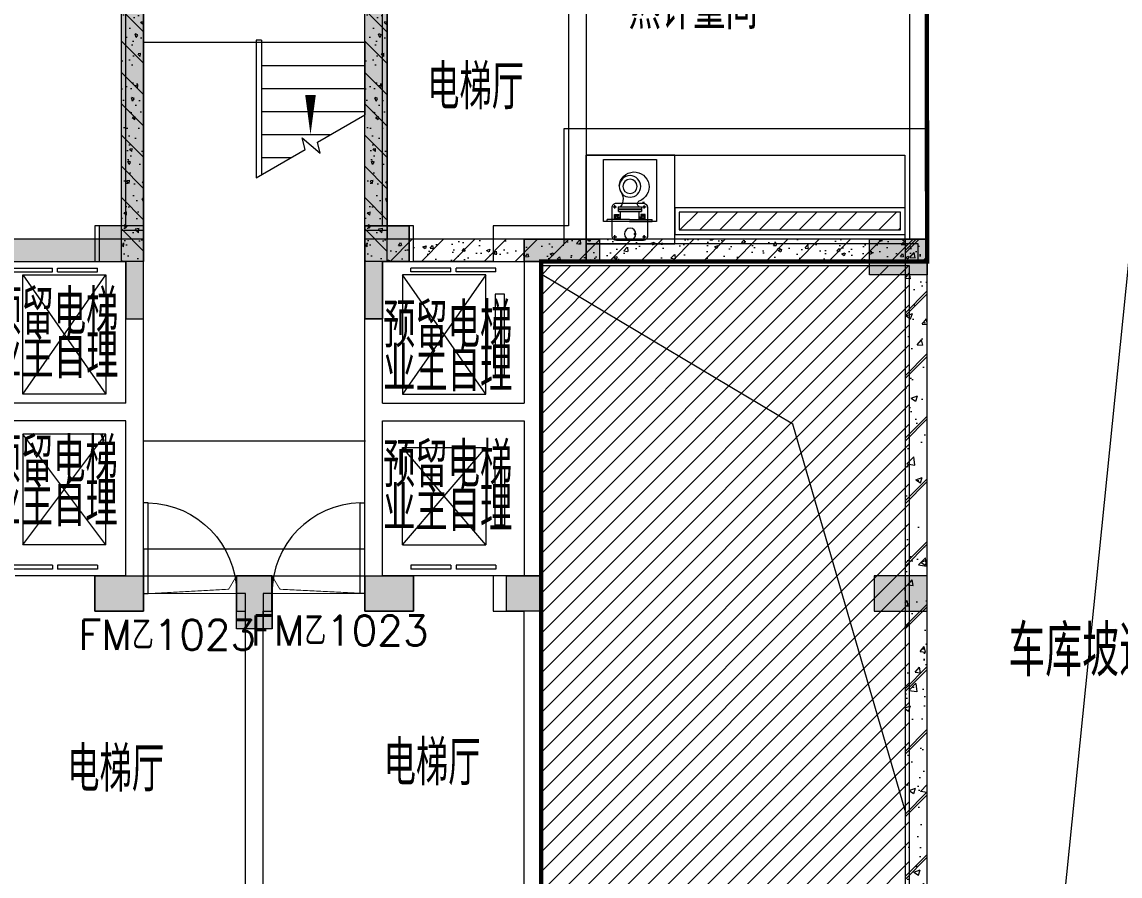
# Model space of a CAD drawing. Extents: x -264757 to 86229, y 4049843 to 4347093.
# Drawn here: x -35163 to -22761, y 4250017 to 4259662 of the extents above; entities that cross this region are included whole.
import ezdxf
from ezdxf.xclip import XClip

# ---------------------------------------------------------------- set-up
doc = ezdxf.new("R2010")
doc.units = 0
doc.header["$LTSCALE"] = 1000
doc.header["$MEASUREMENT"] = 0
doc.header["$XCLIPFRAME"] = 0
doc.linetypes.add('DASH', pattern=[0.35, 0.25, -0.1])
doc.layers.add('AX-01DK-PB01$0$A-2-Lead(Arrow)', color=8, linetype='Continuous')
doc.layers.add('AX-01DK-PB01$0$AX-001DK-01-PB01-02$0$A-3-WinF(Text)', color=8, linetype='Continuous', plot=False)
doc.layers.add('无关图层', color=8, linetype='Continuous', lineweight=0)
doc.layers.add('车位归属楼栋范围线', color=7, linetype='Continuous', true_color=0x19e6c7)
doc.styles.add('AX-01DK-PB01$0$AX-001DK-01-PB01-02$0$_TCH_WINDOW', font='SIMPLEX', dxfattribs={"bigfont": 'GBCBIG'})
doc.styles.add('AX-01DK-PB01$0$Standard', font='gbenor.shx', dxfattribs={"bigfont": 'gbcbig.shx'})
doc.styles.add('AX-01DK-PB01$1$AX-001DK-01-PB01-02$0$Standard', font='gbenor.shx', dxfattribs={"bigfont": 'gbcbig.shx'})

# ---------------------------------------------------------------- blocks, each defined once
blk = doc.blocks.new('SX-613-PB02-WNC')
at = {"layer": '无关图层'}
h = blk.add_hatch(color=256, dxfattribs=at)
h.dxf.hatch_style = 1
h.paths.add_polyline_path([(36100, 16220), (36350, 16220), (36350, 12650), (36100, 12650)])
h = blk.add_hatch(color=256, dxfattribs=at)
h.dxf.hatch_style = 1
h.paths.add_polyline_path([(38850, 16220), (39100, 16220), (39100, 12650), (38850, 12650)])
h = blk.add_hatch(color=256, dxfattribs=at)
h.dxf.hatch_style = 1
h.paths.add_polyline_path([(35850, 12700), (35850, 12300), (36150, 12300), (36150, 11650), (36350, 11650), (36350, 12700)])
for points in [[(36150, 12300), (36150, 11650), (36350, 11650), (36350, 12700), (35850, 12700), (35850, 12300)], [(39050, 12300), (39050, 11650), (38850, 11650), (38850, 12700), (39350, 12700), (39350, 12300)], [(41500, 12550), (41500, 12300), (40650, 12300), (40650, 12550)], [(44550, 12150), (44550, 12550), (45200, 12550), (45200, 12150)], [(36350, 8350), (35800, 8350), (35800, 8750), (36350, 8750)], [(37400, 8150), (37400, 8750), (37800, 8750), (37800, 8150)], [(39400, 8350), (38850, 8350), (38850, 8750), (39400, 8750)], [(40850, 8350), (40450, 8350), (40450, 8750), (40850, 8750)], [(44600, 8350), (45200, 8350), (45200, 8750), (44600, 8750)]]:
    blk.add_hatch(color=256, dxfattribs=at).paths.add_polyline_path(points)
h = blk.add_hatch(color=256, dxfattribs=at)
h.dxf.hatch_style = 1
h.paths.add_polyline_path([(39350, 12300), (39350, 12700), (38850, 12700), (38850, 11650), (39050, 11650), (39050, 12300)])
h = blk.add_hatch(color=256, dxfattribs=at)
h.dxf.hatch_style = 1
h.paths.add_polyline_path([(41500, 12550), (41500, 12300), (40650, 12300), (40650, 12550)])
h = blk.add_hatch(dxfattribs=at)
h.set_pattern_fill('ARMORED', color=256, scale=100)
h.set_pattern_definition([(50, (0, 0), (717.26, -62.752), [75, -825]), (355, (0, 0), (-138.751, 752.192), [60, -660]), (100.4514, (59.8, -5.2), (578.509, 689.44), [63.74, -701.142]), (46.1842, (0, 200), (1067.241, -165.519), [112.5, -1237.5]), (96.6356, (88.9, 186.2), (934.663, 974.118), [95.61, -1051.713]), (351.1842, (0, 200), (934.662, 974.119), [90, -990]), (21, (100, 150), (596.907, -402.619), [75, -825]), (326, (100, 150), (243.315, 725.15), [60, -660]), (71.4514, (149.74, 116.45), (840.223, 322.53), [63.74, -701.142]), (37.5, (0, 0), (12.1599, 332.8939), [0, -652, 0, -670, 0, -662.5]), (7.5, (0, 0), (263.0695, 394.4117), [0, -382, 0, -637, 0, -252.5]), (327.5, (-223, 0), (533.8224, -22.5549), [0, -250, 0, -780, 0, -1035]), (317.5, (-323, 0), (583.186, 100.105), [0, -325, 0, -518, 0, -735]), (45, (0, 0), (-353.5534, 353.5534), [])])
h.paths.add_polyline_path([(45200, 12550), (44950, 12550), (44950, 4250), (45200, 4250)])
h = blk.add_hatch(color=256, dxfattribs=at)
h.dxf.hatch_style = 1
h.paths.add_polyline_path([(37700, 8550), (37700, 8150), (37500, 8150), (37500, 8550), (37400, 8550), (37400, 8750), (36350, 8750), (36350, 8750), (38850, 8750), (38850, 8750), (37800, 8750), (37800, 8550)])
for points in [[(36350, 12550), (36100, 12550), (36100, 16270), (36350, 16270)], [(36100, 16270), (36350, 16270), (36350, 12650), (36100, 12650)], [(39100, 12550), (38850, 12550), (38850, 16270), (39100, 16270)], [(38850, 16270), (39100, 16270), (39100, 12650), (38850, 12650)], [(35850, 12700), (35850, 12300), (36150, 12300), (36150, 11650), (36350, 11650), (36350, 12700)], [(36150, 12300), (36150, 11650), (36350, 11650), (36350, 12700), (35850, 12700), (35850, 12300)], [(39350, 12300), (39350, 12700), (38850, 12700), (38850, 11650), (39050, 11650), (39050, 12300)], [(39050, 12300), (39050, 11650), (38850, 11650), (38850, 12700), (39350, 12700), (39350, 12300)], [(41500, 12550), (41500, 12300), (40650, 12300), (40650, 12550)], [(44550, 12150), (44550, 12550), (45200, 12550), (45200, 12150)], [(45200, 12550), (44950, 12550), (44950, 4250), (45200, 4250)], [(36350, 8350), (35800, 8350), (35800, 8750), (36350, 8750)], [(37400, 8750), (37400, 8750), (37800, 8750), (37800, 8750), (37800, 8750), (37800, 8550), (37700, 8550), (37700, 8150), (37500, 8150), (37500, 8550), (37400, 8550), (37400, 8750)], [(37400, 8150), (37400, 8750), (37800, 8750), (37800, 8150)], [(39400, 8350), (38850, 8350), (38850, 8750), (39400, 8750)], [(40850, 8350), (40450, 8350), (40450, 8750), (40850, 8750)], [(44600, 8350), (45200, 8350), (45200, 8750), (44600, 8750)]]:
    blk.add_lwpolyline(points, close=True, dxfattribs=at)
at = {"layer": '无关图层', "ltscale": 0.5}
blk.add_lwpolyline([(41500, 12550), (41500, 12300), (40650, 12300), (40650, 12550)], close=True, dxfattribs=at)
at = {"layer": '无关图层', "const_width": 10}
for points in [[(37400, 8750), (37311, 8598), (36349, 8545)], [(37800, 8750), (37889, 8598), (38849, 8550)]]:
    blk.add_lwpolyline(points, dxfattribs=at)
for points in [[(37400, 8750), (36350, 8750), (36350, 8550), (37400, 8550)], [(37800, 8750), (38850, 8750), (38850, 8550), (37800, 8550)]]:
    blk.add_lwpolyline(points, close=True, dxfattribs=at)
blk = doc.blocks.new('SX-613-PB02-DQ')
at = {"layer": '无关图层'}
h = blk.add_hatch(dxfattribs=at)
h.set_pattern_fill('ARMORED', color=256, scale=50, angle=90, style=0)
h.set_pattern_definition([(140, (4142577.15, 75403.6), (31.376067, 358.630091), [37.5, -412.5]), (85, (4142577.15, 75403.6), (-376.096067, -69.375667), [30, -330]), (190.4514, (4142579.77, 75433.5), (-344.71977, 289.25469), [31.870095, -350.571056]), (136.1842, (4142477.15, 75403.6), (82.759507, 533.620524), [56.25, -618.75]), (186.6356, (4142484.05, 75448.1), (-487.058935, 467.33135), [47.805144, -525.8565]), (81.1842, (4142477.15, 75403.6), (-487.0593, 467.33097), [45, -495]), (111, (4142502.15, 75453.6), (201.309445, 298.453526), [37.5, -412.5]), (56, (4142502.15, 75453.6), (-362.575023, 121.657666), [30, -330]), (161.4514, (4142518.93, 75478.5), (-161.265248, 420.111314), [31.870095, -350.571056]), (127.5, (4142577.15, 75403.61), (-166.446927, 6.0799277), [0, -326, 0, -335, 0, -331.25]), (97.5, (4142577.15, 75403.61), (-197.205856, 131.534769), [0, -191, 0, -318.5, 0, -126.25]), (57.5, (4142577.15, 75292.11), (11.277436, 266.911218), [0, -125, 0, -390, 0, -517.5]), (47.5, (4142577.15, 75242.11), (-50.052491, 291.593085), [0, -162.5, 0, -259, 0, -367.5]), (135, (4142577.15, 75403.6), (-176.776695, -176.776695), [])])
h.paths.add_polyline_path([(37199, 13950), (37199, 17870), (37449, 17870), (37449, 13950)])
h = blk.add_hatch(dxfattribs=at)
h.set_pattern_fill('ARMORED', color=256, scale=50, angle=90, style=0)
h.set_pattern_definition([(140, (4145327.15, 75403.6), (31.376067, 358.630091), [37.5, -412.5]), (85, (4145327.15, 75403.6), (-376.096067, -69.375667), [30, -330]), (190.4514, (4145329.77, 75433.5), (-344.71977, 289.25469), [31.870095, -350.571056]), (136.1842, (4145227.15, 75403.6), (82.759507, 533.620524), [56.25, -618.75]), (186.6356, (4145234.05, 75448.1), (-487.058935, 467.33135), [47.805144, -525.8565]), (81.1842, (4145227.15, 75403.6), (-487.0593, 467.33097), [45, -495]), (111, (4145252.15, 75453.6), (201.309445, 298.453526), [37.5, -412.5]), (56, (4145252.15, 75453.6), (-362.575023, 121.657666), [30, -330]), (161.4514, (4145268.93, 75478.48), (-161.265248, 420.111314), [31.870095, -350.571056]), (127.5, (4145327.15, 75403.61), (-166.446927, 6.0799277), [0, -326, 0, -335, 0, -331.25]), (97.5, (4145327.15, 75403.61), (-197.205856, 131.534769), [0, -191, 0, -318.5, 0, -126.25]), (57.5, (4145327.15, 75292.11), (11.277436, 266.911218), [0, -125, 0, -390, 0, -517.5]), (47.5, (4145327.15, 75242.1), (-50.052491, 291.593085), [0, -162.5, 0, -259, 0, -367.5]), (135, (4145327.15, 75403.6), (-176.776695, -176.776695), [])])
h.paths.add_polyline_path([(39949, 13950), (39949, 17870), (40199, 17870), (40199, 13950)])
h = blk.add_hatch(dxfattribs=at)
h.set_pattern_fill('ARMORED', color=256, scale=50, style=0)
h.set_pattern_definition([(50, (97482.93, -4087258.02), (358.630091, -31.376067), [37.5, -412.5]), (355, (97482.93, -4087258.02), (-69.375667, 376.096067), [30, -330]), (100.4514, (97512.8, -4087260.64), (289.25469, 344.71977), [31.870095, -350.571056]), (46.1842, (97482.93, -4087158), (533.620524, -82.759507), [56.25, -618.75]), (96.6356, (97527.4, -4087164.9), (467.33135, 487.058935), [47.805144, -525.8565]), (351.1842, (97482.9, -4087158), (467.33097, 487.0593), [45, -495]), (21, (97532.93, -4087183.02), (298.453526, -201.309445), [37.5, -412.5]), (326, (97532.93, -4087183.02), (121.657666, 362.575023), [30, -330]), (71.4514, (97557.8, -4087199.8), (420.111314, 161.265248), [31.870095, -350.571056]), (37.5, (97482.93, -4087258.02), (6.0799277, 166.446927), [0, -326, 0, -335, 0, -331.25]), (7.5, (97482.93, -4087258.02), (131.534769, 197.205856), [0, -191, 0, -318.5, 0, -126.25]), (327.5, (97371.43, -4087258.02), (266.911218, -11.277436), [0, -125, 0, -390, 0, -517.5]), (317.5, (97321.43, -4087258.02), (291.593085, 50.052491), [0, -162.5, 0, -259, 0, -367.5]), (45, (97482.93, -4087258.02), (-176.776695, 176.776695), [])])
h.paths.add_polyline_path([(37199, 13950), (25199, 13950), (25199, 14200), (37199, 14200)])
h = blk.add_hatch(dxfattribs=at)
h.set_pattern_fill('ARMORED', color=256, scale=50, style=0)
h.set_pattern_definition([(50, (82483.1, -4087258.02), (358.630091, -31.376067), [37.5, -412.5]), (355, (82483.1, -4087258.02), (-69.375667, 376.096067), [30, -330]), (100.4514, (82513, -4087260.64), (289.25469, 344.71977), [31.870095, -350.571056]), (46.1842, (82483.1, -4087158), (533.620524, -82.759507), [56.25, -618.75]), (96.6356, (82527.6, -4087164.9), (467.33135, 487.058935), [47.805144, -525.8565]), (351.1842, (82483.1, -4087158), (467.33097, 487.0593), [45, -495]), (21, (82533.1, -4087183.02), (298.453526, -201.309445), [37.5, -412.5]), (326, (82533.1, -4087183.02), (121.657666, 362.575023), [30, -330]), (71.4514, (82557.98, -4087199.8), (420.111314, 161.265248), [31.870095, -350.571056]), (37.5, (82483.11, -4087258.02), (6.0799277, 166.446927), [0, -326, 0, -335, 0, -331.25]), (7.5, (82483.11, -4087258.02), (131.534769, 197.205856), [0, -191, 0, -318.5, 0, -126.25]), (327.5, (82371.61, -4087258.02), (266.911218, -11.277436), [0, -125, 0, -390, 0, -517.5]), (317.5, (82321.6, -4087258.02), (291.593085, 50.052491), [0, -162.5, 0, -259, 0, -367.5]), (45, (82483.1, -4087258.02), (-176.776695, 176.776695), [])])
h.paths.add_polyline_path([(40199, 13950), (46301, 13950), (46301, 14200), (40199, 14200)])
for points in [[(37199, 13950), (37199, 17920), (37449, 17920), (37449, 13950)], [(39949, 13950), (39949, 17920), (40199, 17920), (40199, 13950)], [(25199, 13950), (37199, 13950), (37199, 14200), (25199, 14200)], [(40199, 13950), (46301, 13950), (46301, 14200), (40199, 14200)]]:
    blk.add_lwpolyline(points, close=True, dxfattribs=at)
blk = doc.blocks.new('PX-03CK-JSK$0$PX-CKB-P01-JSK$0$$0$水泵')
at = {"layer": '无关图层'}
for p, q in [((-24798, 231565, 0), (-25098, 231565, 0)), ((-25148, 231515, 0), (-25148, 231195, 0)), ((-25135, 231525, 0), (-25095, 231525, 0)), ((-25116, 231543, 0), (-25116, 231511, 0)), ((-25116, 231511, 0), (-25116, 231507, 0)), ((-24903, 231492, 0), (-24880, 231492, 0)), ((-24804, 231524, 0), (-24764, 231524, 0)), ((-24785, 231542, 0), (-24785, 231510, 0)), ((-24785, 231510, 0), (-24785, 231506, 0)), ((-24748, 231195, 0), (-24748, 231515, 0)), ((-24644, 231352, 0), (-25244, 231352, 0)), ((-25244, 231352, 0), (-25244, 230652, 0)), ((-24950, 231351, 0), (-25204, 231351, 0)), ((-25204, 231351, 0), (-25204, 231330, 0)), ((-24950, 231330, 0), (-25204, 231330, 0)), ((-25120, 231330, 0), (-25120, 231273, 0)), ((-25108, 231323, 0), (-25067, 231323, 0)), ((-25108, 231284, 0), (-25108, 231323, 0)), ((-25103, 231315, 0), (-25103, 231292, 0)), ((-25085, 231320, 0), (-25098, 231320, 0)), ((-25084, 231323, 0), (-25084, 231284, 0)), ((-25084, 231310, 0), (-25052, 231310, 0)), ((-25055, 231310, 0), (-25083, 231310, 0)), ((-25067, 231323, 0), (-25067, 231330, 0)), ((-25052, 231328, 0), (-25052, 231239, 0)), ((-24950, 231351, 0), (-24696, 231351, 0)), ((-24950, 231330, 0), (-24696, 231330, 0)), ((-24846, 231239, 0), (-24846, 231328, 0)), ((-24846, 231312, 0), (-24807, 231312, 0)), ((-24844, 231299, 0), (-24806, 231299, 0)), ((-24827, 231323, 0), (-24827, 231330, 0)), ((-24785, 231323, 0), (-24827, 231323, 0)), ((-24807, 231322, 0), (-24807, 231284, 0)), ((-24793, 231319, 0), (-24807, 231319, 0)), ((-24788, 231294, 0), (-24788, 231314, 0)), ((-24785, 231284, 0), (-24785, 231323, 0)), ((-24773, 231324, 0), (-24773, 231332, 0)), ((-24773, 231330, 0), (-24773, 231273, 0)), ((-24696, 231351, 0), (-24696, 231330, 0)), ((-24644, 230652, 0), (-24644, 231352, 0)), ((-25136, 231186, 0), (-25096, 231186, 0)), ((-25106, 231185, 0), (-25129, 231185, 0)), ((-25120, 231273, 0), (-25070, 231273, 0)), ((-25117, 231204, 0), (-25117, 231172, 0)), ((-25070, 231284, 0), (-25108, 231284, 0)), ((-25098, 231287, 0), (-25084, 231287, 0)), ((-25084, 231297, 0), (-25052, 231297, 0)), ((-25077, 231185, 0), (-25077, 231238, 0)), ((-25077, 231215, 0), (-24815, 231215, 0)), ((-25077, 231208, 0), (-24815, 231208, 0)), ((-25077, 231185, 0), (-24815, 231185, 0)), ((-25076, 231238, 0), (-24815, 231238, 0)), ((-25070, 231273, 0), (-25070, 231284, 0)), ((-24824, 231284, 0), (-24785, 231284, 0)), ((-24824, 231273, 0), (-24824, 231284, 0)), ((-24773, 231273, 0), (-24824, 231273, 0)), ((-24815, 231185, 0), (-24815, 231238, 0)), ((-24807, 231289, 0), (-24793, 231289, 0)), ((-24804, 231186, 0), (-24764, 231186, 0)), ((-24785, 231205, 0), (-24785, 231173, 0)), ((-25117, 231172, 0), (-25117, 231168, 0)), ((-25098, 231145, 0), (-24798, 231145, 0)), ((-24781, 231136, 0), (-24805, 231136, 0)), ((-24785, 231173, 0), (-24785, 231169, 0)), ((-25244, 230652, 0), (-24644, 230652, 0))]:
    blk.add_line(p, q, dxfattribs=at)
for centre, radius in [((-24944, 231492, 0), 65), ((-25117, 231525, 0), 8.75), ((-24891, 231492, 0), 7.88), ((-24785, 231524, 0), 8.75), ((-25117, 231186, 0), 8.75), ((-24785, 231186, 0), 8.75), ((-24945, 230955, 0), 122), ((-24945, 230955, 0), 80.5)]:
    blk.add_circle(centre, radius, dxfattribs=at)
for centre, radius, start, end in [((-25098, 231515, 0), 50, 90.0002, 180.0002), ((-24798, 231515, 0), 50, 0.0002, 90.0002), ((-25098, 231315, 0), 5.18, 90.0002, 180.0002), ((-24793, 231314, 0), 5.18, 0.0002, 90.0002), ((-25098, 231195, 0), 50, 180.0002, 270.0002), ((-25098, 231292, 0), 5.18, 180.0002, 270.0002), ((-25165, 231098, 0), 142, 319.6544, 36.6268), ((-24826, 231152, 0), 34.6, 117.9765, 237.6187), ((-24798, 231195, 0), 50, 270.0002, 0.0002), ((-24793, 231294, 0), 5.18, 270.0002, 0.0002), ((-24899, 230961, 0), 169, 185.2838, 71.5275)]:
    blk.add_arc(centre, radius, start, end, dxfattribs=at)
blk = doc.blocks.new('AX-01DK-PB01$0$AX-001DK-01-PP01$0$AX-001DK-01-PP01$0$$DORLIB2D$00000127')
at = {"layer": '无关图层'}
for points in [[(-0.533, 0.795), (-0.533, 0.69)], [(-0.033, 0.795), (-0.533, 0.795)], [(-0.033, 0.69), (-0.533, 0.69)], [(-0.033, 0.795), (-0.033, 0.69)], [(0.533, 0.795), (0.033, 0.795)], [(0.033, 0.795), (0.033, 0.69)], [(0.533, 0.69), (0.033, 0.69)], [(0.533, 0.795), (0.533, 0.69)], [(0.5, 0.5), (-0.5, 0.5)]]:
    blk.add_lwpolyline(points, dxfattribs=at)
blk = doc.blocks.new('AX-01DK-PB01$0$$DorLib2D$00000001')
at = {"layer": '无关图层'}
for p, q in [((0.45, 0.975), (0.5, 0.975)), ((0.45, 0), (0.45, 0.975)), ((0.5, 0), (0.5, 0.975)), ((0.5, 0), (0.45, 0))]:
    blk.add_line(p, q, dxfattribs=at)
at = {"layer": '无关图层', "lineweight": 13}
blk.add_arc((0.475, 0), 0.975, 91.4693, 180, dxfattribs=at)

msp = doc.modelspace()

# ---------------------------------------------------------------- hatches: boundary and pattern name
at = {"layer": '无关图层'}
h = msp.add_hatch(color=256, dxfattribs=at)
h.dxf.hatch_style = 1
h.paths.add_polyline_path([(-34039.1, 4261228), (-33789.1, 4261228), (-33789.1, 4257308), (-34039.1, 4257308)])
h = msp.add_hatch(color=256, dxfattribs=at)
h.dxf.hatch_style = 1
h.paths.add_polyline_path([(-31289.1, 4261228), (-31039.1, 4261228), (-31039.1, 4257308), (-31289.1, 4257308)])
h = msp.add_hatch(dxfattribs=at)
h.set_pattern_fill('ANSI31', color=256, scale=100, angle=360)
h.set_pattern_definition([(45, (20679.19, 186254.93), (-112.2532015, 112.2532015), [])])
h.paths.add_polyline_path([(-27739.3, 4257312.8), (-25238.9, 4257312.8), (-25238.9, 4257512.7), (-27739.3, 4257512.7)])
h = msp.add_hatch(color=256, dxfattribs=at)
h.dxf.hatch_style = 1
h.paths.add_polyline_path([(-34289.1, 4257358), (-34289.1, 4256958), (-33989.1, 4256958), (-33989.1, 4256308), (-33789.1, 4256308), (-33789.1, 4257358)])
for points in [[(-33989.1, 4256958), (-33989.1, 4256308), (-33789.1, 4256308), (-33789.1, 4257358), (-34289.1, 4257358), (-34289.1, 4256958)], [(-31089.1, 4256958), (-31089.1, 4256308), (-31289.1, 4256308), (-31289.1, 4257358), (-30789.1, 4257358), (-30789.1, 4256958)], [(-28638.7, 4257208), (-28638.7, 4256958), (-29488.7, 4256958), (-29488.7, 4257208)], [(-25589.1, 4256808), (-25589.1, 4257208), (-24938.7, 4257208), (-24938.7, 4256808)], [(-33788.9, 4253008), (-34338.9, 4253008), (-34338.9, 4253408), (-33788.9, 4253408)], [(-32738.7, 4252808), (-32738.7, 4253408), (-32338.7, 4253408), (-32338.7, 4252808)], [(-30738.9, 4253008), (-31288.9, 4253008), (-31288.9, 4253408), (-30738.9, 4253408)], [(-29289.3, 4253008), (-29689.3, 4253008), (-29689.3, 4253408), (-29289.3, 4253408)], [(-25538.9, 4253008), (-24938.9, 4253008), (-24938.9, 4253408), (-25538.9, 4253408)]]:
    msp.add_hatch(color=256, dxfattribs=at).paths.add_polyline_path(points)
h = msp.add_hatch(color=256, dxfattribs=at)
h.dxf.hatch_style = 1
h.paths.add_polyline_path([(-30789.1, 4256958), (-30789.1, 4257358), (-31289.1, 4257358), (-31289.1, 4256308), (-31089.1, 4256308), (-31089.1, 4256958)])
h = msp.add_hatch(color=256, dxfattribs=at)
h.dxf.hatch_style = 1
h.paths.add_polyline_path([(-28638.7, 4257208), (-28638.7, 4256958), (-29488.7, 4256958), (-29488.7, 4257208)])
h = msp.add_hatch(dxfattribs=at)
h.set_pattern_fill('ARMORED', color=256, scale=100)
h.set_pattern_definition([(50, (-70139.1, 4244658), (717.26, -62.752), [75, -825]), (355, (-70139.1, 4244658), (-138.751, 752.192), [60, -660]), (100.4514, (-70079.3, 4244652.8), (578.509, 689.44), [63.74, -701.142]), (46.1842, (-70139.1, 4244858), (1067.241, -165.519), [112.5, -1237.5]), (96.6356, (-70050.1, 4244844.2), (934.663, 974.118), [95.61, -1051.713]), (351.1842, (-70139.1, 4244858), (934.662, 974.119), [90, -990]), (21, (-70039.1, 4244808), (596.907, -402.619), [75, -825]), (326, (-70039.1, 4244808), (243.315, 725.15), [60, -660]), (71.4514, (-69989.34, 4244774.5), (840.223, 322.53), [63.74, -701.142]), (37.5, (-70139.08, 4244658.02), (12.1599, 332.8939), [0, -652, 0, -670, 0, -662.5]), (7.5, (-70139.1, 4244658.02), (263.0695, 394.4117), [0, -382, 0, -637, 0, -252.5]), (327.5, (-70362.08, 4244658.02), (533.8224, -22.5549), [0, -250, 0, -780, 0, -1035]), (317.5, (-70462.1, 4244658), (583.186, 100.105), [0, -325, 0, -518, 0, -735]), (45, (-70139.1, 4244658), (-353.5534, 353.5534), [])])
h.paths.add_polyline_path([(-24938.9, 4257208), (-25188.9, 4257208), (-25188.9, 4248908), (-24938.7, 4248908)])
h = msp.add_hatch(color=256, dxfattribs=at)
h.dxf.hatch_style = 1
h.paths.add_polyline_path([(-32438.9, 4253208), (-32438.9, 4252808), (-32638.9, 4252808), (-32638.9, 4253208), (-32739.1, 4253208), (-32739.1, 4253408), (-33788.9, 4253408), (-33788.9, 4253408), (-31288.9, 4253408), (-31288.9, 4253408), (-32338.7, 4253408), (-32338.7, 4253208)])

# ---------------------------------------------------------------- linework, layer by layer
at = {"layer": 'AX-01DK-PB01$0$A-2-Lead(Arrow)'}
msp.add_lwpolyline([(-31904.1, 4259558, 0, 0, 0), (-31904.1, 4258388, 0, 120, 0), (-31904.1, 4258838, 0, 0, 0)], format="xyseb", dxfattribs=at)
at = {"layer": '无关图层'}
for p, q in [((-24940.2, 4234430.8), (-24939.2, 4267037.2)), ((-24939.2, 4234431.7), (-21643.1, 4267038)), ((-33989.7, 4257357.8), (-33989.7, 4261178)), ((-31089.7, 4257357.8), (-31089.7, 4261178)), ((-33789.7, 4257057.8), (-33789.7, 4260978)), ((-31289.7, 4257057.8), (-31289.7, 4260978)), ((-28789.3, 4260878), (-28789.3, 4256957.8)), ((-25140, 4260778), (-25140, 4257208)), ((-24940, 4260778), (-24940, 4257208)), ((-28989.3, 4260678), (-28989.3, 4257357.8)), ((-32459.1, 4259428), (-33784.1, 4259428)), ((-32519.1, 4259458), (-32519.1, 4257902.9)), ((-32459.1, 4259458), (-32519.1, 4259458)), ((-32519.1, 4259428), (-32519.1, 4257902.9)), ((-32459.1, 4259458), (-32459.1, 4257937.6)), ((-31289.1, 4259428), (-32459.1, 4259428)), ((-31289.1, 4259428), (-31289.1, 4258613.1)), ((-31289.1, 4259168), (-32459.1, 4259168)), ((-31289.1, 4258908), (-32459.1, 4258908)), ((-31289.1, 4258648), (-32459.1, 4258648)), ((-31826.3, 4258302.9), (-31289.1, 4258613.1)), ((-31678.9, 4258388), (-32459.1, 4258388)), ((-31964.6, 4258223.1), (-31999.5, 4258353.5)), ((-31999.5, 4258353.5), (-31793.5, 4258180.6)), ((-31793.5, 4258180.6), (-31826.3, 4258302.9)), ((-32519.1, 4257902.9), (-31964.6, 4258223.1)), ((-32129.2, 4258128), (-32459.1, 4258128)), ((-33989.7, 4257357.8), (-34339.7, 4257357.8)), ((-34339.7, 4257357.8), (-34339.7, 4256957.8)), ((-30739.7, 4257357.8), (-31089.7, 4257357.8)), ((-30739.7, 4256957.8), (-30739.7, 4257357.8)), ((-29389.3, 4257357.8), (-29839.7, 4257357.8)), ((-29839.7, 4257357.8), (-29839.7, 4256957.8)), ((-28989.3, 4257357.8), (-29389.3, 4257357.8)), ((-25039.3, 4257158), (-28789.3, 4257158)), ((-28789.3, 4256958), (-28789.3, 4257158)), ((-24940, 4257208), (-25140, 4257208)), ((-25039.3, 4256958), (-25039.3, 4257158)), ((-33789.7, 4255258), (-33789.7, 4257057.8)), ((-31289.7, 4255258), (-31289.7, 4257057.8)), ((-34339.7, 4256957.8), (-33989.7, 4256957.8)), ((-33989.7, 4255358), (-33989.7, 4256957.8)), ((-31089.7, 4255358), (-31089.7, 4256957.8)), ((-31089.7, 4256957.8), (-30739.7, 4256957.8)), ((-29839.7, 4256957.8), (-29489.3, 4256957.8)), ((-29489.3, 4256957.8), (-29489.3, 4255358)), ((-29289.3, 4256957.8), (-29289.3, 4255258)), ((-28789.3, 4256957.8), (-29289.3, 4256957.8)), ((-25139.9, 4256908), (-29289.3, 4256908)), ((-29289.3, 4256908), (-29289.3, 4248908)), ((-29289.3, 4256810.4), (-29191.6, 4256908)), ((-29289.3, 4256585.8), (-28967.1, 4256908)), ((-29289.3, 4256361.3), (-28742.6, 4256908)), ((-29289.3, 4256136.8), (-28518.1, 4256908)), ((-29289.3, 4255912.3), (-28293.6, 4256908)), ((-29289.3, 4255687.8), (-28069.1, 4256908)), ((-29289.3, 4255463.3), (-27844.6, 4256908)), ((-29289.3, 4255238.8), (-27620.1, 4256908)), ((-29289.3, 4255014.3), (-27395.6, 4256908)), ((-29289.3, 4254789.8), (-27171.1, 4256908)), ((-29289.3, 4254565.3), (-26946.6, 4256908)), ((-29289.3, 4254340.8), (-26722.1, 4256908)), ((-29289.3, 4254116.3), (-26497.5, 4256908)), ((-29289.3, 4253891.8), (-26273, 4256908)), ((-29289.3, 4253667.3), (-26048.5, 4256908)), ((-29289.3, 4253442.8), (-25824, 4256908)), ((-29289.3, 4253218.2), (-25599.5, 4256908)), ((-29289.3, 4252993.7), (-25375, 4256908)), ((-29289.3, 4252769.2), (-25150.5, 4256908)), ((-25039.3, 4256958), (-28789.3, 4256958)), ((-25139.4, 4245029.3), (-25139.9, 4256908)), ((-26457.7, 4255120.1), (-29289.3, 4256808)), ((-29289.3, 4252544.7), (-25139.9, 4256694.2)), ((-29289.3, 4252320.2), (-25139.9, 4256469.7)), ((-29289.3, 4252095.7), (-25139.8, 4256245.2)), ((-29289.3, 4251871.2), (-25139.8, 4256020.7)), ((-29289.3, 4251646.7), (-25139.8, 4255796.2)), ((-29289.3, 4251422.2), (-25139.8, 4255571.7)), ((-33989.7, 4255358), (-35589.7, 4255358)), ((-31089.7, 4255358), (-29489.3, 4255358)), ((-29289.3, 4251197.7), (-25139.8, 4255347.2)), ((-33989.7, 4255158), (-35589.7, 4255158)), ((-33989.7, 4253408), (-33989.7, 4255158)), ((-33789.7, 4253408), (-33789.7, 4255258)), ((-31289.7, 4253408), (-31289.7, 4255258)), ((-31089.7, 4255158), (-29489.3, 4255158)), ((-31089.7, 4253408), (-31089.7, 4255158)), ((-29489.3, 4255158), (-29489.3, 4253408)), ((-29289.3, 4255258), (-29289.3, 4253408)), ((-29289.3, 4250973.2), (-25139.8, 4255122.7)), ((-25188.7, 4250758), (-26457.7, 4255120.1)), ((-34214.7, 4255008), (-35154.7, 4255008)), ((-35154.7, 4255008), (-35154.7, 4253758)), ((-35154.7, 4253758), (-34214.7, 4255008)), ((-34214.7, 4253758), (-35154.7, 4255008)), ((-34214.7, 4253758), (-34214.7, 4255008)), ((-31284.1, 4254928), (-33784.1, 4254928)), ((-30864.7, 4253758), (-30864.7, 4254858)), ((-30864.7, 4254858), (-29924.7, 4254858)), ((-29924.7, 4253758), (-30864.7, 4254858)), ((-30864.7, 4253758), (-29924.7, 4254858)), ((-29924.7, 4254858), (-29924.7, 4253758)), ((-29289.3, 4250748.7), (-25139.8, 4254898.2)), ((-29289.3, 4250524.2), (-25139.8, 4254673.7)), ((-29819.7, 4253978), (-29819.7, 4254638)), ((-29819.7, 4254638), (-29714.7, 4254638)), ((-29714.7, 4254638), (-29714.7, 4253978)), ((-29289.3, 4250299.7), (-25139.8, 4254449.2)), ((-29289.3, 4250075.2), (-25139.8, 4254224.7)), ((-29714.7, 4253978), (-29819.7, 4253978)), ((-29289.3, 4249850.7), (-25139.8, 4254000.2)), ((-29289.3, 4249626.1), (-25139.7, 4253775.7)), ((-29289.3, 4249401.6), (-25139.7, 4253551.2)), ((-33989.7, 4253408), (-34339.7, 4253408)), ((-34339.7, 4253408), (-34339.7, 4253008)), ((-33789.7, 4253008), (-33789.7, 4253408)), ((-32539.3, 4253408), (-32739.7, 4253408)), ((-32739.7, 4253408), (-32739.7, 4253008)), ((-32340, 4253408), (-32539.3, 4253408)), ((-32340, 4253008), (-32340, 4253408)), ((-31289.7, 4253408), (-31290, 4253408)), ((-31290, 4253408), (-31290, 4253008)), ((-30739.7, 4253408), (-31089.7, 4253408)), ((-30739.7, 4253008), (-30739.7, 4253408)), ((-29289.5, 4253408), (-29839.7, 4253408)), ((-29839.7, 4253408), (-29839.7, 4253008)), ((-29289.3, 4253408), (-29489.3, 4253408)), ((-29289.5, 4248908), (-29289.5, 4253408)), ((-29289.3, 4249177.1), (-25139.7, 4253326.7)), ((-29289.3, 4248952.6), (-25139.7, 4253102.2)), ((-34339.7, 4253008), (-33889.7, 4253008)), ((-33889.7, 4253008), (-33789.7, 4253008)), ((-32739.7, 4253008), (-32639.3, 4253008)), ((-32639.3, 4249308), (-32639.3, 4253008)), ((-32439.3, 4253008), (-32340, 4253008)), ((-32439.3, 4249308), (-32439.3, 4253008)), ((-31290, 4253008), (-31189.7, 4253008)), ((-31189.7, 4253008), (-30739.7, 4253008)), ((-29839.7, 4253008), (-29489.5, 4253008)), ((-29489.5, 4249308), (-29489.5, 4253008)), ((-32995.9, 4245021.6), (-25139.7, 4252877.7)), ((-32771.1, 4245021.8), (-25139.7, 4252653.2)), ((-32546.4, 4245022), (-25139.7, 4252428.7)), ((-32321.7, 4245022.3), (-25139.7, 4252204.2)), ((-32096.9, 4245022.5), (-25139.7, 4251979.7)), ((-31872.2, 4245022.7), (-25139.7, 4251755.2)), ((-31647.5, 4245022.9), (-25139.7, 4251530.8)), ((-31422.8, 4245023.1), (-25139.6, 4251306.3)), ((-31198, 4245023.4), (-25139.6, 4251081.8)), ((-30973.3, 4245023.6), (-25139.6, 4250857.3)), ((-30748.6, 4245023.8), (-25139.6, 4250632.8)), ((-30523.9, 4245024), (-25139.6, 4250408.3)), ((-30299.1, 4245024.2), (-25139.6, 4250183.8))]:
    msp.add_line(p, q, dxfattribs=at)
for points in [[(-33789.1, 4257208), (-34039.1, 4257208), (-34039.1, 4261228), (-33789.1, 4261228)], [(-34039.1, 4261228), (-33789.1, 4261228), (-33789.1, 4257308), (-34039.1, 4257308)], [(-31039.1, 4257208), (-31289.1, 4257208), (-31289.1, 4261228), (-31039.1, 4261228)], [(-31289.1, 4261228), (-31039.1, 4261228), (-31039.1, 4257308), (-31289.1, 4257308)], [(-28789.3, 4257158), (-28789.3, 4258158), (-25189.7, 4258158), (-25189.7, 4257158)], [(-28789.3, 4258158), (-28789.3, 4257158), (-27789.3, 4257158), (-27789.3, 4258158)], [(-27789.3, 4257262.8), (-25188.9, 4257262.8), (-25188.9, 4257562.7), (-27789.3, 4257562.7)], [(-27739.3, 4257312.8), (-25238.9, 4257312.8), (-25238.9, 4257512.7), (-27739.3, 4257512.7)], [(-34289.1, 4257358), (-34289.1, 4256958), (-33989.1, 4256958), (-33989.1, 4256308), (-33789.1, 4256308), (-33789.1, 4257358)], [(-33989.1, 4256958), (-33989.1, 4256308), (-33789.1, 4256308), (-33789.1, 4257358), (-34289.1, 4257358), (-34289.1, 4256958)], [(-30789.1, 4256958), (-30789.1, 4257358), (-31289.1, 4257358), (-31289.1, 4256308), (-31089.1, 4256308), (-31089.1, 4256958)], [(-31089.1, 4256958), (-31089.1, 4256308), (-31289.1, 4256308), (-31289.1, 4257358), (-30789.1, 4257358), (-30789.1, 4256958)], [(-28638.7, 4257208), (-28638.7, 4256958), (-29488.7, 4256958), (-29488.7, 4257208)], [(-25589.1, 4256808), (-25589.1, 4257208), (-24938.7, 4257208), (-24938.7, 4256808)], [(-24938.9, 4257208), (-25188.9, 4257208), (-25188.9, 4248908), (-24938.7, 4248908)], [(-35154.7, 4256808), (-34214.7, 4256808), (-34214.7, 4255458), (-35154.7, 4255458)], [(-29924.7, 4256808), (-30864.7, 4256808), (-30864.7, 4255458), (-29924.7, 4255458)], [(-29714.7, 4256588), (-29819.7, 4256588), (-29819.7, 4255678), (-29714.7, 4255678)], [(-33788.9, 4253008), (-34338.9, 4253008), (-34338.9, 4253408), (-33788.9, 4253408)], [(-32739.1, 4253408), (-32739.1, 4253408), (-32338.7, 4253408), (-32338.7, 4253408), (-32338.7, 4253408), (-32338.7, 4253208), (-32438.9, 4253208), (-32438.9, 4252808), (-32638.9, 4252808), (-32638.9, 4253208), (-32739.1, 4253208), (-32739.1, 4253408)], [(-32738.7, 4252808), (-32738.7, 4253408), (-32338.7, 4253408), (-32338.7, 4252808)], [(-30738.9, 4253008), (-31288.9, 4253008), (-31288.9, 4253408), (-30738.9, 4253408)], [(-29289.3, 4253008), (-29689.3, 4253008), (-29689.3, 4253408), (-29289.3, 4253408)], [(-25538.9, 4253008), (-24938.9, 4253008), (-24938.9, 4253408), (-25538.9, 4253408)]]:
    msp.add_lwpolyline(points, close=True, dxfattribs=at)
for points in [[(-29039.8, 4257158), (-29039.3, 4258458), (-24939.7, 4258458), (-24939.7, 4257158)], [(-35154.7, 4255458), (-34214.7, 4256808)], [(-35154.7, 4256808), (-34214.7, 4255458)], [(-29924.7, 4255458), (-30864.7, 4256808)], [(-29924.7, 4256808), (-30864.7, 4255458)], [(-34214.7, 4253758), (-35154.7, 4253758)], [(-31289.7, 4253409), (-31289.7, 4253709), (-33789.7, 4253709), (-33789.7, 4253409), (-31289.7, 4253408), (-31289.7, 4253709)], [(-30864.7, 4253758), (-29924.7, 4253758)]]:
    msp.add_lwpolyline(points, dxfattribs=at)
at = {"layer": '无关图层', "ltscale": 0.5}
msp.add_lwpolyline([(-28638.7, 4257208), (-28638.7, 4256958), (-29488.7, 4256958), (-29488.7, 4257208)], close=True, dxfattribs=at)
at = {"layer": '车位归属楼栋范围线', "linetype": 'DASH', "ltscale": 5, "const_width": 50}
msp.add_lwpolyline([(-70139.7, 4267381.2), (-70139.1, 4257208), (-65588.7, 4257208), (-65588.7, 4248903.3), (-59289.5, 4248908.1), (-59289.5, 4256957.8), (-50789.3, 4256957.8), (-50789.3, 4248903.3), (-44289.5, 4248903.1), (-44289.5, 4256958), (-35789.7, 4256958), (-35789.7, 4248962.9), (-29299.6, 4248962.9), (-29299.6, 4256958), (-24939.5, 4256957.9), (-24967.7, 4278358.5)], dxfattribs=at)

# ---------------------------------------------------------------- block references
at = {"layer": '无关图层'}
msp.add_blockref('SX-613-PB02-WNC', (-70139.1, 4244658), dxfattribs=at)
ref = msp.add_blockref('SX-613-PB02-DQ', (-71239.1, 4243008), dxfattribs=at)
XClip(ref).set_block_clipping_path([(557.9093382464, 6345.0000804734), (55218.0745697021, 24161.9717679125)])
at = {"layer": '无关图层', "xscale": -1, "rotation": 180}
msp.add_blockref('PX-03CK-JSK$0$PX-CKB-P01-JSK$0$$0$水泵', (-3350.4, 4488760, 0), dxfattribs=at)
at = {"layer": '无关图层', "zscale": 400}
for p, xscale, yscale, rotation in [((-34789.7, 4257157.8), -900, -400, 359.999999999911), ((-30289.7, 4257157.8), -900, 400, 180), ((-34789.7, 4253208), 900, 400, 7.174070222237814e-09), ((-30289.7, 4253208), -900, -400, 179.9999999925303)]:
    msp.add_blockref('AX-01DK-PB01$0$AX-001DK-01-PP01$0$AX-001DK-01-PP01$0$$DORLIB2D$00000127', p, dxfattribs=dict(at, xscale=xscale, yscale=yscale, rotation=rotation))
at = {"layer": '无关图层'}
ref = msp.add_blockref('AX-01DK-PB01$0$$DorLib2D$00000001', (-33264.7, 4253208), dxfattribs=dict(at, xscale=1050.000480654067, yscale=-1050.000480654067, zscale=400, rotation=180))
ref.add_attrib('A', 'FM乙1023', (-34526.7, 4252572.1), dxfattribs={"layer": 'AX-01DK-PB01$0$AX-001DK-01-PB01-02$0$A-3-WinF(Text)', "height": 337.59, "style": 'AX-01DK-PB01$0$AX-001DK-01-PB01-02$0$_TCH_WINDOW'})
ref = msp.add_blockref('AX-01DK-PB01$0$$DorLib2D$00000001', (-31815, 4253208), dxfattribs=dict(at, xscale=-1050.000480654067, yscale=-1050.000480654067, zscale=400, rotation=180))
ref.add_attrib('A', 'FM乙1023', (-32579.1, 4252620.7), dxfattribs={"layer": 'AX-01DK-PB01$0$AX-001DK-01-PB01-02$0$A-3-WinF(Text)', "height": 337.59, "style": 'AX-01DK-PB01$0$AX-001DK-01-PB01-02$0$_TCH_WINDOW'})

# ---------------------------------------------------------------- texts
for s, height, style, p in [('热计量间', 506.38, 'AX-01DK-PB01$1$AX-001DK-01-PB01-02$0$Standard', (-28311.2, 4259580.3)), ('电梯厅', 506.38, 'AX-01DK-PB01$0$Standard', (-30586.6, 4258674.8)), ('预留电梯', 506.38, 'AX-01DK-PB01$0$Standard', (-35532, 4256132.2)), ('预留电梯', 506.38, 'AX-01DK-PB01$0$Standard', (-31083.3, 4255984.6)), ('业主自理', 506.38, 'AX-01DK-PB01$0$Standard', (-35532, 4255637.9)), ('业主自理', 506.38, 'AX-01DK-PB01$0$Standard', (-31083.3, 4255490.2)), ('预留电梯', 506.38, 'AX-01DK-PB01$0$Standard', (-35539.7, 4254463)), ('预留电梯', 506.38, 'AX-01DK-PB01$0$Standard', (-31083.3, 4254408.4)), ('业主自理', 506.38, 'AX-01DK-PB01$0$Standard', (-35539.7, 4253968.6)), ('业主自理', 506.38, 'AX-01DK-PB01$0$Standard', (-31083.3, 4253914)), ('车库坡道', 578.72, 'AX-01DK-PB01$1$AX-001DK-01-PB01-02$0$Standard', (-24022.2, 4252271.3)), ('电梯厅', 506.38, 'AX-01DK-PB01$0$Standard', (-31078.2, 4251041.9)), ('电梯厅', 506.38, 'AX-01DK-PB01$0$Standard', (-34651.7, 4250971.1))]:
    msp.add_text(s, height=height, dxfattribs=dict(at, style=style)).set_placement(p)

doc.saveas('drawing.dxf')
